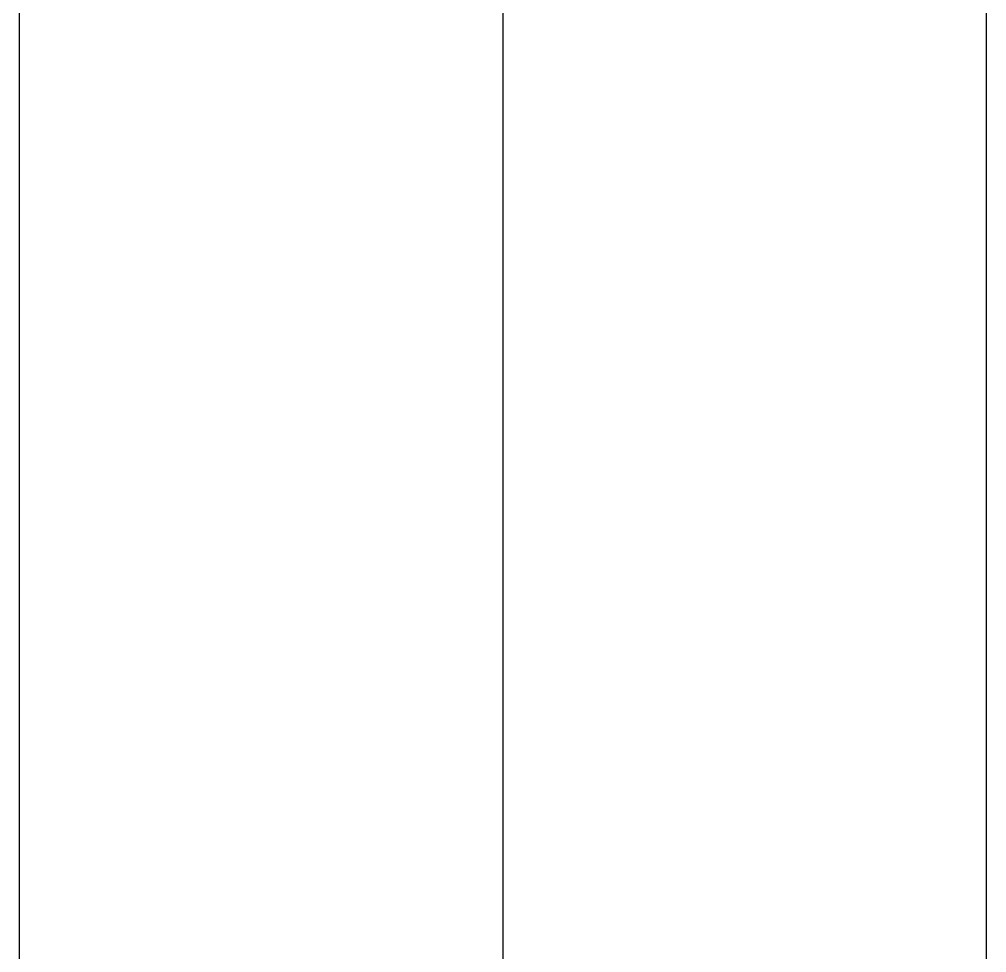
# Model space of a CAD drawing. Header units: millimetres. Extents: x -73584 to -37571, y -61249 to -50748.
# Drawn here: x -54559.3 to -54509.3, y -54535.6 to -54487.4 of the extents above; entities that cross this region are included whole.
import ezdxf

# ---------------------------------------------------------------- set-up
doc = ezdxf.new("R2010")
doc.units = ezdxf.units.MM
doc.header["$LTSCALE"] = 200
doc.linetypes.add('DOT_CENTER', pattern=[14, 12, -1, 0, -1])
doc.layers.add('1', color=7, linetype='Continuous')

# ---------------------------------------------------------------- blocks, each defined once
blk = doc.blocks.new('23-D0473-A_TUBE-1m-Ø50xS4-LADDER_STACKING_Absen__29', base_point=(-453.2, -44.67))
at = {"color": 7, "linetype": 'Continuous'}
for p, q in [((-422.7, 5.33), (442.3, 5.33)), ((-422.7, -44.67), (442.3, -44.67))]:
    blk.add_line(p, q, dxfattribs=at)
blk = doc.blocks.new('23-D0472-A_BACK-LADDER_STACKING_Absen__30', base_point=(-490.2, -49.67))
at = {"layer": '1', "color": 1, "linetype": 'DOT_CENTER'}
blk.add_line((511.8, -19.67), (-492.2, -19.67), dxfattribs=at)
blk = doc.blocks.new('PH_23_LADDER-1m-KOLOM_STACKING_Absen__32', base_point=(-490.2, -49.67))
for name, p in [('23-D0472-A_BACK-LADDER_STACKING_Absen__30', (-490.2, -49.67)), ('23-D0473-A_TUBE-1m-Ø50xS4-LADDER_STACKING_Absen__29', (-453.2, -44.67))]:
    blk.add_blockref(name, p)
blk = doc.blocks.new('23-A0235-B_WELDING-ASSEMBLY_LADDER-1m_STACKING_Absen__41', base_point=(-490.2, -49.67))
blk.add_blockref('PH_23_LADDER-1m-KOLOM_STACKING_Absen__32', (-490.2, -49.67))
blk = doc.blocks.new('23-A0225-B_LADDER-1m_STACKING_Absen__66', base_point=(-490.2, -49.67))
blk.add_blockref('23-A0235-B_WELDING-ASSEMBLY_LADDER-1m_STACKING_Absen__41', (-490.2, -49.67))

msp = doc.modelspace()

# ---------------------------------------------------------------- block references
at = {"rotation": 90}
msp.add_blockref('23-A0225-B_LADDER-1m_STACKING_Absen__66', (-54504.278, -55360.758), dxfattribs=at)

doc.saveas('drawing.dxf')
